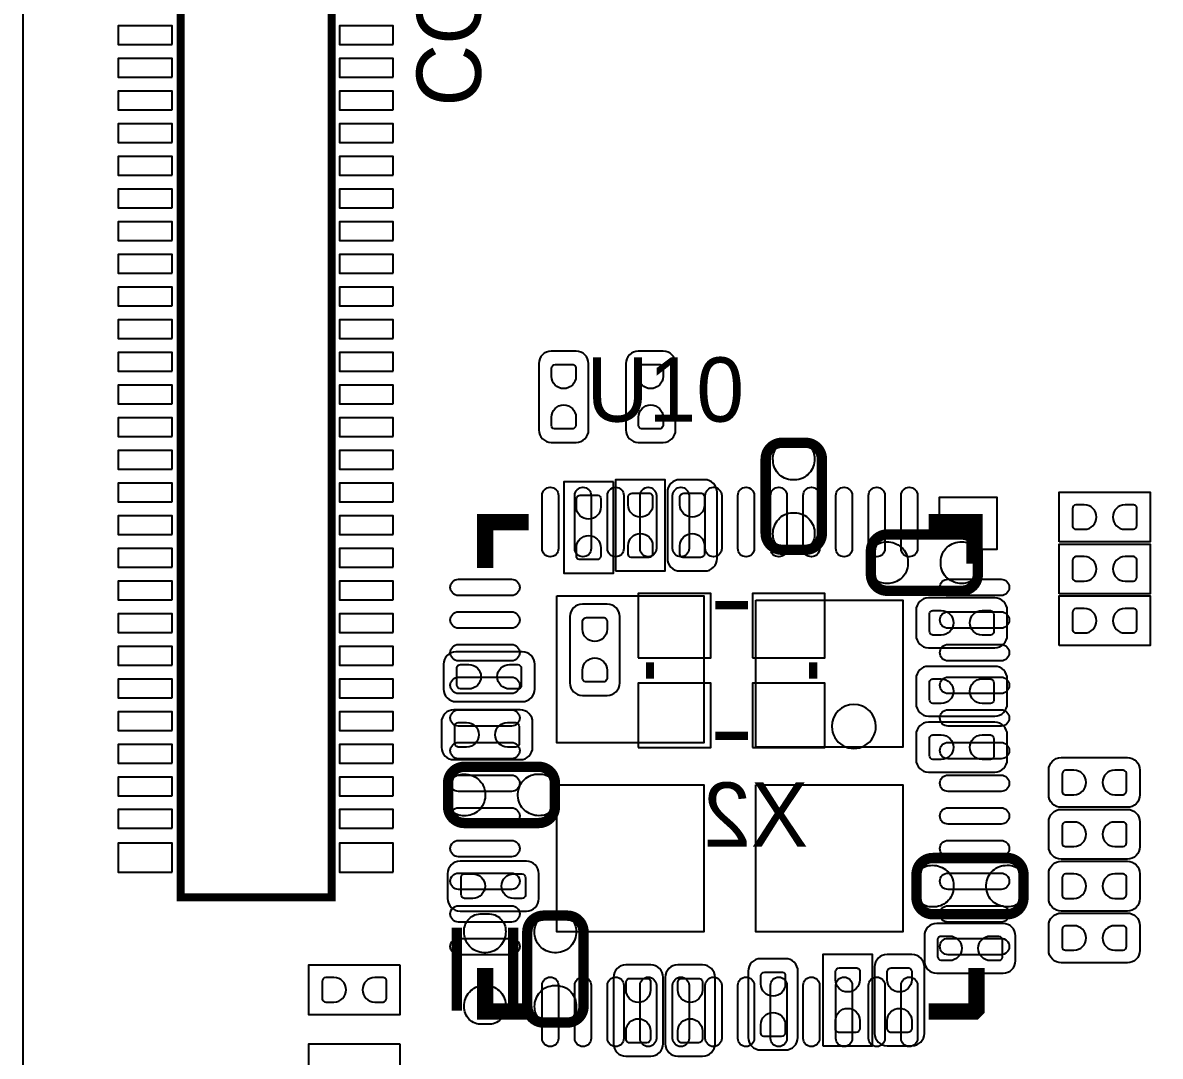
# Model space of a CAD drawing. Extents: x 0 to 69.8, y 0 to 65.
# Drawn here: x 0 to 13.94, y 34.57 to 47.23 of the extents above; entities that cross this region are included whole.
import ezdxf

# ---------------------------------------------------------------- set-up
doc = ezdxf.new("R2010")
doc.units = 0
for name, color, linetype in [('BG_OUTLINE', 254, 'CONTINUOUS'), ('PG_SILKSCREEN_BOTTOM', 12, 'CONTINUOUS'), ('PG_SILKSCREEN_TOP', 254, 'CONTINUOUS'), ('PIN_BOTTOM', 1, 'CONTINUOUS'), ('PIN_TOP', 110, 'CONTINUOUS')]:
    doc.layers.add(name, color=color, linetype=linetype)

msp = doc.modelspace()

# ---------------------------------------------------------------- linework, layer by layer
at = {"layer": 'BG_OUTLINE'}
msp.add_lwpolyline([(2.999994, 0), (51.999998, 0, 0.414213), (54.999992, 2.999994), (54.999992, 62.000003, 0.414213), (51.999998, 64.999997), (2.999994, 64.999997, 0.414213), (0, 62.000003), (0, 2.999994, 0.414212)], format="xyb", close=True, dxfattribs=at)
at = {"layer": 'PG_SILKSCREEN_BOTTOM'}
for points, const_width in [([(1.934997, 58.034606), (1.934997, 36.514608), (3.785006, 36.514608), (3.785006, 58.034606), (1.934997, 58.034606)], 0.1), ([(8.8868, 40.093798), (8.4868, 40.093798)], 0.1), ([(7.686802, 39.3938), (7.686802, 39.1938)], 0.1), ([(9.686798, 39.3938), (9.686798, 39.1938)], 0.1), ([(8.8868, 38.493776), (8.4868, 38.493776)], 0.1), ([(5.3197, 36.1442), (5.3197, 35.1282)], 0.127), ([(6.0087, 35.1282), (6.0087, 36.1442)], 0.127)]:
    msp.add_lwpolyline(points, dxfattribs=dict(at, const_width=const_width))
for points in [[(6.3246, 42.5704), (6.3246, 42.2402, 0.414224), (6.477, 42.0878), (6.7818, 42.0878, 0.414228), (6.9342, 42.2402), (6.9342, 43.053, 0.414204), (6.7818, 43.2054), (6.477, 43.2054, 0.414199), (6.3246, 43.053), (6.3246, 42.4688)], [(7.3914, 42.5704), (7.3914, 42.2402, 0.414218), (7.5438, 42.0878), (7.8486, 42.0878, 0.414186), (8.001, 42.2402), (8.001, 43.053, 0.414209), (7.8486, 43.2054), (7.5438, 43.2054, 0.414241), (7.3914, 43.053), (7.3914, 42.4688)], [(8.509102, 41.147848), (8.509102, 41.478048, 0.414192), (8.356702, 41.630448), (8.051902, 41.630448, 0.414212), (7.899502, 41.478048), (7.899502, 40.665248, 0.414235), (8.051902, 40.512848), (8.356702, 40.512848, 0.414215), (8.509102, 40.665248), (8.509102, 41.249448)], [(11.582222, 39.573098), (11.912422, 39.573098, 0.414243), (12.064822, 39.725498), (12.064822, 40.030298, 0.414217), (11.912422, 40.182698), (11.099622, 40.182698, 0.414185), (10.947222, 40.030298), (10.947222, 39.725498, 0.41421), (11.099622, 39.573098), (11.683822, 39.573098)], [(6.7056, 39.4716), (6.7056, 39.1414, 0.414235), (6.858, 38.989), (7.1628, 38.989, 0.414215), (7.3152, 39.1414), (7.3152, 39.9542, 0.414192), (7.1628, 40.1066), (6.858, 40.1066, 0.414212), (6.7056, 39.9542), (6.7056, 39.37)], [(5.6388, 39.5224), (5.3086, 39.5224, 0.414217), (5.1562, 39.37), (5.1562, 39.0652, 0.414216), (5.3086, 38.9128), (6.1214, 38.9128, 0.41421), (6.2738, 39.0652), (6.2738, 39.37, 0.414211), (6.1214, 39.5224), (5.5372, 39.5224)], [(11.582248, 38.734898), (11.912448, 38.734898, 0.414231), (12.064848, 38.887298), (12.064848, 39.192098, 0.414223), (11.912448, 39.344498), (11.099648, 39.344498, 0.414196), (10.947248, 39.192098), (10.947248, 38.887298, 0.414205), (11.099648, 38.734898), (11.683848, 38.734898)], [(5.6134, 38.8112), (5.2832, 38.8112, 0.414218), (5.1308, 38.6588), (5.1308, 38.354, 0.414186), (5.2832, 38.2016), (6.096, 38.2016, 0.414209), (6.2484, 38.354), (6.2484, 38.6588, 0.414241), (6.096, 38.8112), (5.5118, 38.8112)], [(11.5824, 38.0492), (11.9126, 38.0492, 0.414217), (12.065, 38.2016), (12.065, 38.5064, 0.414216), (11.9126, 38.6588), (11.0998, 38.6588, 0.41421), (10.9474, 38.5064), (10.9474, 38.2016, 0.414211), (11.0998, 38.0492), (11.684, 38.0492)], [(5.689752, 36.957102), (5.359552, 36.957102, 0.414217), (5.207152, 36.804702), (5.207152, 36.499902, 0.414216), (5.359552, 36.347502), (6.172352, 36.347502, 0.41421), (6.324752, 36.499902), (6.324752, 36.804702, 0.414211), (6.172352, 36.957102), (5.588152, 36.957102)], [(11.684, 35.5854), (12.0142, 35.5854, 0.414221), (12.1666, 35.7378), (12.1666, 36.0426, 0.414232), (12.0142, 36.195), (11.2014, 36.195, 0.414206), (11.049, 36.0426), (11.049, 35.7378, 0.414195), (11.2014, 35.5854), (11.7856, 35.5854)], [(7.238898, 35.052152), (7.238898, 34.721952, 0.414217), (7.391298, 34.569552), (7.696098, 34.569552, 0.414216), (7.848498, 34.721952), (7.848498, 35.534752, 0.41421), (7.696098, 35.687152), (7.391298, 35.687152, 0.414211), (7.238898, 35.534752), (7.238898, 34.950552)], [(7.873924, 35.052152), (7.873924, 34.721952, 0.414218), (8.026324, 34.569552), (8.331124, 34.569552, 0.414186), (8.483524, 34.721952), (8.483524, 35.534752, 0.414209), (8.331124, 35.687152), (8.026324, 35.687152, 0.414241), (7.873924, 35.534752), (7.873924, 34.950552)], [(8.889898, 35.128352), (8.889898, 34.798152, 0.414213), (9.042298, 34.645752), (9.347098, 34.645752, 0.414192), (9.499498, 34.798152), (9.499498, 35.610952, 0.414214), (9.347098, 35.763352), (9.042298, 35.763352, 0.414235), (8.889898, 35.610952), (8.889898, 35.026752)], [(10.439298, 35.179127), (10.439298, 34.848927, 0.414199), (10.591698, 34.696527), (10.896498, 34.696527, 0.414196), (11.048898, 34.848927), (11.048898, 35.661727, 0.414228), (10.896498, 35.814127), (10.591698, 35.814127, 0.414232), (10.439298, 35.661727), (10.439298, 35.077527)]]:
    msp.add_lwpolyline(points, format="xyb", dxfattribs=at)
at = {"layer": 'PG_SILKSCREEN_BOTTOM', "const_width": 0.127}
for points in [[(9.1043, 41.882898), (9.1043, 40.972892, 0.414208), (9.304299, 40.772893), (9.593301, 40.772893, 0.41422), (9.7933, 40.972892), (9.7933, 41.882898, 0.414212), (9.593301, 42.082898), (9.304299, 42.082898, 0.4142), (9.1043, 41.882898)], [(11.504498, 40.9591), (10.594492, 40.9591, 0.414213), (10.394493, 40.759101), (10.394493, 40.470099, 0.414223), (10.594492, 40.2701), (11.504498, 40.2701, 0.414207), (11.704498, 40.470099), (11.704498, 40.759101, 0.414197), (11.504498, 40.9591)], [(5.411902, 37.4253), (6.321908, 37.4253, 0.414211), (6.521907, 37.625299), (6.521907, 37.914301, 0.414207), (6.321908, 38.1143), (5.411902, 38.1143, 0.414208), (5.211902, 37.914301), (5.211902, 37.625299, 0.414213), (5.411902, 37.4253)], [(12.063273, 36.9967), (11.153292, 36.9967, 0.414231), (10.953293, 36.796701), (10.953293, 36.507699, 0.414216), (11.153292, 36.3077), (12.063273, 36.3077, 0.414213), (12.263272, 36.507699), (12.263272, 36.796701, 0.414228), (12.063273, 36.9967)], [(6.8723, 35.180702), (6.8723, 36.090708, 0.414202), (6.672301, 36.290707), (6.383299, 36.290707, 0.41422), (6.1833, 36.090708), (6.1833, 35.180702, 0.414217), (6.383299, 34.980702), (6.672301, 34.980702, 0.4142), (6.8723, 35.180702)]]:
    msp.add_lwpolyline(points, format="xyb", dxfattribs=at)
at = {"layer": 'PG_SILKSCREEN_BOTTOM'}
for points in [[(7.239, 41.605225), (6.6294, 41.605225), (6.6294, 40.487625), (7.239, 40.487625), (7.239, 41.605225)], [(7.2644, 40.513), (7.874, 40.513), (7.874, 41.6306), (7.2644, 41.6306), (7.2644, 40.513)], [(9.8044, 34.6964), (10.414, 34.6964), (10.414, 35.814), (9.8044, 35.814), (9.8044, 34.6964)]]:
    msp.add_lwpolyline(points, dxfattribs=at)
msp.add_lwpolyline([(10.455402, 38.608, 1), (9.915402, 38.608018, 1)], format="xyb", close=True, dxfattribs=at)
at = {"layer": 'PG_SILKSCREEN_TOP'}
msp.add_lwpolyline([(11.662004, 40.779192), (11.941404, 40.779192), (11.941404, 41.414192), (11.230204, 41.414192), (11.230204, 41.109392), (11.662004, 41.109392)], close=True, dxfattribs=at)
for points in [[(12.700025, 40.8686), (12.700025, 41.4782), (13.817625, 41.4782), (13.817625, 40.8686), (12.700025, 40.8686)], [(12.700025, 40.2336), (12.700025, 40.8432), (13.817625, 40.8432), (13.817625, 40.2336), (12.700025, 40.2336)], [(12.699975, 39.5986), (12.699975, 40.2082), (13.817575, 40.2082), (13.817575, 39.5986), (12.699975, 39.5986)], [(4.6228, 35.687), (4.6228, 35.0774), (3.5052, 35.0774), (3.5052, 35.687), (4.6228, 35.687)], [(4.6228, 34.7218), (4.6228, 34.1122), (3.5052, 34.1122), (3.5052, 34.7218), (4.6228, 34.7218)]]:
    msp.add_lwpolyline(points, dxfattribs=at)
at = {"layer": 'PG_SILKSCREEN_TOP', "const_width": 0.2}
for points in [[(5.667604, 40.550592), (5.667604, 41.109392), (6.201004, 41.109392)], [(11.662004, 40.601392), (11.662004, 41.109392), (11.103204, 41.109392)], [(5.667604, 35.648392), (5.667604, 35.114992), (6.175604, 35.114992)], [(11.687404, 35.648392), (11.687404, 35.140392), (11.662004, 35.114992), (11.103204, 35.114992)]]:
    msp.add_lwpolyline(points, dxfattribs=at)
at = {"layer": 'PG_SILKSCREEN_TOP'}
for points in [[(13.207873, 38.227102), (13.538073, 38.227102, -0.414208), (13.690473, 38.074702), (13.690473, 37.769902, -0.414223), (13.538073, 37.617502), (12.725273, 37.617502, -0.414219), (12.572873, 37.769902), (12.572873, 38.074702, -0.414204), (12.725273, 38.227102), (13.309473, 38.227102)], [(13.207848, 37.592102), (13.538048, 37.592102, -0.414223), (13.690448, 37.439702), (13.690448, 37.134902, -0.41422), (13.538048, 36.982502), (12.725248, 36.982502, -0.414204), (12.572848, 37.134902), (12.572848, 37.439702, -0.414207), (12.725248, 37.592102), (13.309448, 37.592102)], [(13.207873, 36.957102), (13.538073, 36.957102, -0.414186), (13.690473, 36.804702), (13.690473, 36.499902, -0.414209), (13.538073, 36.347502), (12.725273, 36.347502, -0.414241), (12.572873, 36.499902), (12.572873, 36.804702, -0.414218), (12.725273, 36.957102), (13.309473, 36.957102)], [(13.207873, 36.322102), (13.538073, 36.322102, -0.414184), (13.690473, 36.169702), (13.690473, 35.864902, -0.414212), (13.538073, 35.712502), (12.725273, 35.712502, -0.414243), (12.572873, 35.864902), (12.572873, 36.169702, -0.414216), (12.725273, 36.322102), (13.309473, 36.322102)]]:
    msp.add_lwpolyline(points, format="xyb", dxfattribs=at)
at = {"layer": 'PIN_BOTTOM'}
for points in [[(1.830222, 46.960307), (1.830222, 47.188907), (1.169822, 47.188907), (1.169822, 46.960307)], [(4.540199, 46.960307), (4.540199, 47.188907), (3.879799, 47.188907), (3.879799, 46.960307)], [(1.830222, 46.560308), (1.830222, 46.788908), (1.169822, 46.788908), (1.169822, 46.560308)], [(4.540199, 46.560308), (4.540199, 46.788908), (3.879799, 46.788908), (3.879799, 46.560308)], [(1.830222, 46.160309), (1.830222, 46.388909), (1.169822, 46.388909), (1.169822, 46.160309)], [(4.540199, 46.160309), (4.540199, 46.388909), (3.879799, 46.388909), (3.879799, 46.160309)], [(1.830222, 45.76031), (1.830222, 45.98891), (1.169822, 45.98891), (1.169822, 45.76031)], [(4.540199, 45.76031), (4.540199, 45.98891), (3.879799, 45.98891), (3.879799, 45.76031)], [(1.830222, 45.360311), (1.830222, 45.588911), (1.169822, 45.588911), (1.169822, 45.360311)], [(4.540199, 45.360311), (4.540199, 45.588911), (3.879799, 45.588911), (3.879799, 45.360311)], [(1.830222, 44.960311), (1.830222, 45.188911), (1.169822, 45.188911), (1.169822, 44.960311)], [(4.540199, 44.960311), (4.540199, 45.188911), (3.879799, 45.188911), (3.879799, 44.960311)], [(1.830222, 44.560312), (1.830222, 44.788912), (1.169822, 44.788912), (1.169822, 44.560312)], [(4.540199, 44.560312), (4.540199, 44.788912), (3.879799, 44.788912), (3.879799, 44.560312)], [(1.830222, 44.160313), (1.830222, 44.388913), (1.169822, 44.388913), (1.169822, 44.160313)], [(4.540199, 44.160313), (4.540199, 44.388913), (3.879799, 44.388913), (3.879799, 44.160313)], [(1.830222, 43.760314), (1.830222, 43.988914), (1.169822, 43.988914), (1.169822, 43.760314)], [(4.540199, 43.760314), (4.540199, 43.988914), (3.879799, 43.988914), (3.879799, 43.760314)], [(1.830222, 43.360315), (1.830222, 43.588915), (1.169822, 43.588915), (1.169822, 43.360315)], [(4.540199, 43.360315), (4.540199, 43.588915), (3.879799, 43.588915), (3.879799, 43.360315)], [(1.830222, 42.960315), (1.830222, 43.188915), (1.169822, 43.188915), (1.169822, 42.960315)], [(4.540199, 42.960315), (4.540199, 43.188915), (3.879799, 43.188915), (3.879799, 42.960315)], [(1.830222, 42.560316), (1.830222, 42.788916), (1.169822, 42.788916), (1.169822, 42.560316)], [(4.540199, 42.560316), (4.540199, 42.788916), (3.879799, 42.788916), (3.879799, 42.560316)], [(1.830222, 42.160317), (1.830222, 42.388917), (1.169822, 42.388917), (1.169822, 42.160317)], [(4.540199, 42.160317), (4.540199, 42.388917), (3.879799, 42.388917), (3.879799, 42.160317)], [(9.702495, 41.909898), (9.703791, 41.885794), (9.702495, 41.861892), (9.699498, 41.838093), (9.694189, 41.814394), (9.686493, 41.791611), (9.677095, 41.769487), (9.665691, 41.748405), (9.652508, 41.728288), (9.637293, 41.709492), (9.620809, 41.691992), (9.602495, 41.676295), (9.582912, 41.662299), (9.560103, 41.650895), (9.536201, 41.6417), (9.511513, 41.634893), (9.486392, 41.62999), (9.460992, 41.627806), (9.435592, 41.627806), (9.410192, 41.62999), (9.384995, 41.634893), (9.360408, 41.6417), (9.336507, 41.650895), (9.313697, 41.662299), (9.293911, 41.675787), (9.275293, 41.691001), (9.2583, 41.707994), (9.243111, 41.72679), (9.229598, 41.746602), (9.218193, 41.767989), (9.208795, 41.790087), (9.201709, 41.812896), (9.196807, 41.836492), (9.194292, 41.860394), (9.194013, 41.884498), (9.193809, 41.906393), (9.196095, 41.928009), (9.200388, 41.949294), (9.206992, 41.969893), (9.215907, 41.99001), (9.226601, 42.008806), (9.239301, 42.026307), (9.253703, 42.042512), (9.270009, 42.057295), (9.28751, 42.069995), (9.306306, 42.080891), (9.326093, 42.089807), (9.346895, 42.096588), (9.368307, 42.101008), (9.389897, 42.103192), (9.506509, 42.103192), (9.527794, 42.101211), (9.548901, 42.096588), (9.569399, 42.09001), (9.589008, 42.081399), (9.607804, 42.070706), (9.625305, 42.058311), (9.641307, 42.044087), (9.65581, 42.02811), (9.66851, 42.010787), (9.679407, 41.992194), (9.688601, 41.972687), (9.695409, 41.952393), (9.700006, 41.931311)], [(1.830222, 41.760318), (1.830222, 41.988918), (1.169822, 41.988918), (1.169822, 41.760318)], [(4.540199, 41.760318), (4.540199, 41.988918), (3.879799, 41.988918), (3.879799, 41.760318)], [(1.830222, 41.360319), (1.830222, 41.588919), (1.169822, 41.588919), (1.169822, 41.360319)], [(4.540199, 41.360319), (4.540199, 41.588919), (3.879799, 41.588919), (3.879799, 41.360319)], [(1.830222, 40.960319), (1.830222, 41.188919), (1.169822, 41.188919), (1.169822, 40.960319)], [(4.540199, 40.960319), (4.540199, 41.188919), (3.879799, 41.188919), (3.879799, 40.960319)], [(9.195105, 40.944902), (9.193809, 40.969006), (9.195105, 40.992908), (9.198102, 41.016707), (9.203411, 41.040406), (9.211107, 41.063189), (9.220505, 41.085313), (9.231909, 41.106395), (9.245092, 41.126512), (9.260307, 41.145308), (9.276791, 41.162808), (9.295105, 41.178505), (9.314688, 41.192501), (9.337497, 41.203905), (9.361399, 41.2131), (9.386087, 41.219907), (9.411208, 41.22481), (9.436608, 41.226994), (9.462008, 41.226994), (9.487408, 41.22481), (9.512605, 41.219907), (9.537192, 41.2131), (9.561093, 41.203905), (9.583903, 41.192501), (9.603689, 41.179013), (9.622307, 41.163799), (9.6393, 41.146806), (9.654489, 41.12801), (9.668002, 41.108198), (9.679407, 41.086811), (9.688805, 41.064713), (9.695891, 41.041904), (9.700793, 41.018308), (9.703308, 40.994406), (9.703587, 40.970302), (9.703791, 40.948407), (9.701505, 40.926791), (9.697212, 40.905506), (9.690608, 40.884907), (9.681693, 40.86479), (9.670999, 40.845994), (9.658299, 40.828493), (9.643897, 40.812288), (9.627591, 40.797505), (9.61009, 40.784805), (9.591294, 40.773909), (9.571507, 40.764993), (9.550705, 40.758212), (9.529293, 40.753792), (9.507703, 40.751608), (9.391091, 40.751608), (9.369806, 40.753589), (9.348699, 40.758212), (9.328201, 40.76479), (9.308592, 40.773401), (9.289796, 40.784094), (9.272295, 40.796489), (9.256293, 40.810713), (9.24179, 40.82669), (9.22909, 40.844013), (9.218193, 40.862606), (9.208999, 40.882113), (9.202191, 40.902407), (9.197594, 40.923489)], [(10.566476, 40.868295), (10.590581, 40.869591), (10.614482, 40.868295), (10.638282, 40.865298), (10.66198, 40.859989), (10.684764, 40.852293), (10.706887, 40.842895), (10.727969, 40.831491), (10.748086, 40.818308), (10.766882, 40.803093), (10.784383, 40.786609), (10.80008, 40.768295), (10.814075, 40.748712), (10.82548, 40.725903), (10.834675, 40.702001), (10.841482, 40.677313), (10.846384, 40.652192), (10.848569, 40.626792), (10.848569, 40.601392), (10.846384, 40.575992), (10.841482, 40.550795), (10.834675, 40.526208), (10.82548, 40.502307), (10.814075, 40.479497), (10.800588, 40.459711), (10.785373, 40.441093), (10.768381, 40.4241), (10.749585, 40.408911), (10.729773, 40.395398), (10.708386, 40.383993), (10.686288, 40.374595), (10.663479, 40.367509), (10.639882, 40.362607), (10.615981, 40.360092), (10.591876, 40.359813), (10.569981, 40.359609), (10.548366, 40.361895), (10.527081, 40.366188), (10.506481, 40.372792), (10.486365, 40.381707), (10.467569, 40.392401), (10.450068, 40.405101), (10.433863, 40.419503), (10.41908, 40.435809), (10.40638, 40.45331), (10.395483, 40.472106), (10.386568, 40.491893), (10.379786, 40.512695), (10.375367, 40.534107), (10.373182, 40.555697), (10.373182, 40.672309), (10.375163, 40.693594), (10.379786, 40.714701), (10.386365, 40.735199), (10.394975, 40.754808), (10.405669, 40.773604), (10.418064, 40.791105), (10.432288, 40.807107), (10.448265, 40.82161), (10.465587, 40.83431), (10.48418, 40.845207), (10.503687, 40.854401), (10.523982, 40.861209), (10.545064, 40.865806)], [(11.531473, 40.360905), (11.507368, 40.359609), (11.483467, 40.360905), (11.459667, 40.363902), (11.435969, 40.369211), (11.413185, 40.376907), (11.391062, 40.386305), (11.36998, 40.397709), (11.349863, 40.410892), (11.331067, 40.426107), (11.313566, 40.442591), (11.297869, 40.460905), (11.283874, 40.480488), (11.272469, 40.503297), (11.263274, 40.527199), (11.256467, 40.551887), (11.251565, 40.577008), (11.249381, 40.602408), (11.249381, 40.627808), (11.251565, 40.653208), (11.256467, 40.678405), (11.263274, 40.702992), (11.272469, 40.726893), (11.283874, 40.749703), (11.297361, 40.769489), (11.312576, 40.788107), (11.329568, 40.8051), (11.348364, 40.820289), (11.368176, 40.833802), (11.389563, 40.845207), (11.411661, 40.854605), (11.43447, 40.861691), (11.458067, 40.866593), (11.481968, 40.869108), (11.506073, 40.869387), (11.527968, 40.869591), (11.549583, 40.867305), (11.570868, 40.863012), (11.591468, 40.856408), (11.611585, 40.847493), (11.630381, 40.836799), (11.647881, 40.824099), (11.664086, 40.809697), (11.678869, 40.793391), (11.691569, 40.77589), (11.702466, 40.757094), (11.711381, 40.737307), (11.718163, 40.716505), (11.722583, 40.695093), (11.724767, 40.673503), (11.724767, 40.556891), (11.722786, 40.535606), (11.718163, 40.514499), (11.711584, 40.494001), (11.702974, 40.474392), (11.69228, 40.455596), (11.679885, 40.438095), (11.665661, 40.422093), (11.649685, 40.40759), (11.632362, 40.39489), (11.613769, 40.383993), (11.594262, 40.374799), (11.573967, 40.367991), (11.552885, 40.363394)], [(1.830222, 40.560295), (1.830222, 40.788895), (1.169822, 40.788895), (1.169822, 40.560295)], [(4.540199, 40.560295), (4.540199, 40.788895), (3.879799, 40.788895), (3.879799, 40.560295)], [(1.830222, 40.160296), (1.830222, 40.388896), (1.169822, 40.388896), (1.169822, 40.160296)], [(4.540199, 40.160296), (4.540199, 40.388896), (3.879799, 40.388896), (3.879799, 40.160296)], [(7.542301, 39.450112), (8.431301, 39.450112), (8.431301, 40.237512), (7.542301, 40.237512)], [(8.942299, 39.450112), (9.831299, 39.450112), (9.831299, 40.237512), (8.942299, 40.237512)], [(1.830222, 39.760296), (1.830222, 39.988896), (1.169822, 39.988896), (1.169822, 39.760296)], [(4.540199, 39.760296), (4.540199, 39.988896), (3.879799, 39.988896), (3.879799, 39.760296)], [(1.830222, 39.360297), (1.830222, 39.588897), (1.169822, 39.588897), (1.169822, 39.360297)], [(4.540199, 39.360297), (4.540199, 39.588897), (3.879799, 39.588897), (3.879799, 39.360297)], [(1.830222, 38.960298), (1.830222, 39.188898), (1.169822, 39.188898), (1.169822, 38.960298)], [(4.540199, 38.960298), (4.540199, 39.188898), (3.879799, 39.188898), (3.879799, 38.960298)], [(7.542301, 38.350088), (8.431301, 38.350088), (8.431301, 39.137488), (7.542301, 39.137488)], [(8.942299, 38.350088), (9.831299, 38.350088), (9.831299, 39.137488), (8.942299, 39.137488)], [(1.830222, 38.560299), (1.830222, 38.788899), (1.169822, 38.788899), (1.169822, 38.560299)], [(4.540199, 38.560299), (4.540199, 38.788899), (3.879799, 38.788899), (3.879799, 38.560299)], [(1.830222, 38.1603), (1.830222, 38.3889), (1.169822, 38.3889), (1.169822, 38.1603)], [(4.540199, 38.1603), (4.540199, 38.3889), (3.879799, 38.3889), (3.879799, 38.1603)], [(1.830222, 37.7603), (1.830222, 37.9889), (1.169822, 37.9889), (1.169822, 37.7603)], [(4.540199, 37.7603), (4.540199, 37.9889), (3.879799, 37.9889), (3.879799, 37.7603)], [(5.384902, 38.023495), (5.409006, 38.024791), (5.432908, 38.023495), (5.456707, 38.020498), (5.480406, 38.015189), (5.503189, 38.007493), (5.525313, 37.998095), (5.546395, 37.986691), (5.566512, 37.973508), (5.585308, 37.958293), (5.602808, 37.941809), (5.618505, 37.923495), (5.632501, 37.903912), (5.643905, 37.881103), (5.6531, 37.857201), (5.659907, 37.832513), (5.66481, 37.807392), (5.666994, 37.781992), (5.666994, 37.756592), (5.66481, 37.731192), (5.659907, 37.705995), (5.6531, 37.681408), (5.643905, 37.657507), (5.632501, 37.634697), (5.619013, 37.614911), (5.603799, 37.596293), (5.586806, 37.5793), (5.56801, 37.564111), (5.548198, 37.550598), (5.526811, 37.539193), (5.504713, 37.529795), (5.481904, 37.522709), (5.458308, 37.517807), (5.434406, 37.515292), (5.410302, 37.515013), (5.388407, 37.514809), (5.366791, 37.517095), (5.345506, 37.521388), (5.324907, 37.527992), (5.30479, 37.536907), (5.285994, 37.547601), (5.268493, 37.560301), (5.252288, 37.574703), (5.237505, 37.591009), (5.224805, 37.60851), (5.213909, 37.627306), (5.204993, 37.647093), (5.198212, 37.667895), (5.193792, 37.689307), (5.191608, 37.710897), (5.191608, 37.827509), (5.193589, 37.848794), (5.198212, 37.869901), (5.20479, 37.890399), (5.213401, 37.910008), (5.224094, 37.928804), (5.236489, 37.946305), (5.250713, 37.962307), (5.26669, 37.97681), (5.284013, 37.98951), (5.302606, 38.000407), (5.322113, 38.009601), (5.342407, 38.016409), (5.363489, 38.021006)], [(6.349898, 37.516105), (6.325794, 37.514809), (6.301892, 37.516105), (6.278093, 37.519102), (6.254394, 37.524411), (6.231611, 37.532107), (6.209487, 37.541505), (6.188405, 37.552909), (6.168288, 37.566092), (6.149492, 37.581307), (6.131992, 37.597791), (6.116295, 37.616105), (6.102299, 37.635688), (6.090895, 37.658497), (6.0817, 37.682399), (6.074893, 37.707087), (6.06999, 37.732208), (6.067806, 37.757608), (6.067806, 37.783008), (6.06999, 37.808408), (6.074893, 37.833605), (6.0817, 37.858192), (6.090895, 37.882093), (6.102299, 37.904903), (6.115787, 37.924689), (6.131001, 37.943307), (6.147994, 37.9603), (6.16679, 37.975489), (6.186602, 37.989002), (6.207989, 38.000407), (6.230087, 38.009805), (6.252896, 38.016891), (6.276492, 38.021793), (6.300394, 38.024308), (6.324498, 38.024587), (6.346393, 38.024791), (6.368009, 38.022505), (6.389294, 38.018212), (6.409893, 38.011608), (6.43001, 38.002693), (6.448806, 37.991999), (6.466307, 37.979299), (6.482512, 37.964897), (6.497295, 37.948591), (6.509995, 37.93109), (6.520891, 37.912294), (6.529807, 37.892507), (6.536588, 37.871705), (6.541008, 37.850293), (6.543192, 37.828703), (6.543192, 37.712091), (6.541211, 37.690806), (6.536588, 37.669699), (6.53001, 37.649201), (6.521399, 37.629592), (6.510706, 37.610796), (6.498311, 37.593295), (6.484087, 37.577293), (6.46811, 37.56279), (6.450787, 37.55009), (6.432194, 37.539193), (6.412687, 37.529999), (6.392393, 37.523191), (6.371311, 37.518594)], [(1.830222, 37.360301), (1.830222, 37.588901), (1.169822, 37.588901), (1.169822, 37.360301)], [(4.540199, 37.360301), (4.540199, 37.588901), (3.879799, 37.588901), (3.879799, 37.360301)], [(1.830222, 36.821796), (1.830222, 37.177396), (1.169822, 37.177396), (1.169822, 36.821796)], [(4.540199, 36.821796), (4.540199, 37.177396), (3.879799, 37.177396), (3.879799, 36.821796)], [(11.125276, 36.905895), (11.149381, 36.907191), (11.173282, 36.905895), (11.197082, 36.902898), (11.22078, 36.897589), (11.243564, 36.889893), (11.265687, 36.880495), (11.286769, 36.869091), (11.306886, 36.855908), (11.325682, 36.840693), (11.343183, 36.824209), (11.35888, 36.805895), (11.372875, 36.786312), (11.38428, 36.763503), (11.393475, 36.739601), (11.400282, 36.714913), (11.405184, 36.689792), (11.407369, 36.664392), (11.407369, 36.638992), (11.405184, 36.613592), (11.400282, 36.588395), (11.393475, 36.563808), (11.38428, 36.539907), (11.372875, 36.517097), (11.359388, 36.497311), (11.344173, 36.478693), (11.327181, 36.4617), (11.308385, 36.446511), (11.288573, 36.432998), (11.267186, 36.421593), (11.245088, 36.412195), (11.222279, 36.405109), (11.198682, 36.400207), (11.174781, 36.397692), (11.150676, 36.397413), (11.128781, 36.397209), (11.107166, 36.399495), (11.085881, 36.403788), (11.065281, 36.410392), (11.045165, 36.419307), (11.026369, 36.430001), (11.008868, 36.442701), (10.992663, 36.457103), (10.97788, 36.473409), (10.96518, 36.49091), (10.954283, 36.509706), (10.945368, 36.529493), (10.938586, 36.550295), (10.934167, 36.571707), (10.931982, 36.593297), (10.931982, 36.709909), (10.933963, 36.731194), (10.938586, 36.752301), (10.945165, 36.772799), (10.953775, 36.792408), (10.964469, 36.811204), (10.976864, 36.828705), (10.991088, 36.844707), (11.007065, 36.85921), (11.024387, 36.87191), (11.04298, 36.882807), (11.062487, 36.892001), (11.082782, 36.898809), (11.103864, 36.903406)], [(12.090273, 36.398505), (12.066168, 36.397209), (12.042267, 36.398505), (12.018467, 36.401502), (11.994769, 36.406811), (11.971985, 36.414507), (11.949862, 36.423905), (11.92878, 36.435309), (11.908663, 36.448492), (11.889867, 36.463707), (11.872366, 36.480191), (11.856669, 36.498505), (11.842674, 36.518088), (11.831269, 36.540897), (11.822074, 36.564799), (11.815267, 36.589487), (11.810365, 36.614608), (11.808181, 36.640008), (11.808181, 36.665408), (11.810365, 36.690808), (11.815267, 36.716005), (11.822074, 36.740592), (11.831269, 36.764493), (11.842674, 36.787303), (11.856161, 36.807089), (11.871376, 36.825707), (11.888368, 36.8427), (11.907164, 36.857889), (11.926976, 36.871402), (11.948363, 36.882807), (11.970461, 36.892205), (11.99327, 36.899291), (12.016867, 36.904193), (12.040768, 36.906708), (12.064873, 36.906987), (12.086768, 36.907191), (12.108383, 36.904905), (12.129668, 36.900612), (12.150268, 36.894008), (12.170385, 36.885093), (12.189181, 36.874399), (12.206681, 36.861699), (12.222886, 36.847297), (12.237669, 36.830991), (12.250369, 36.81349), (12.261266, 36.794694), (12.270181, 36.774907), (12.276963, 36.754105), (12.281383, 36.732693), (12.283567, 36.711103), (12.283567, 36.594491), (12.281586, 36.573206), (12.276963, 36.552099), (12.270384, 36.531601), (12.261774, 36.511992), (12.25108, 36.493196), (12.238685, 36.475695), (12.224461, 36.459693), (12.208485, 36.44519), (12.191162, 36.43249), (12.172569, 36.421593), (12.153062, 36.412399), (12.132767, 36.405591), (12.111685, 36.400994)], [(5.917895, 36.118698), (5.919191, 36.094594), (5.917895, 36.070692), (5.914898, 36.046893), (5.909589, 36.023194), (5.901893, 36.000411), (5.892495, 35.978287), (5.881091, 35.957205), (5.867908, 35.937088), (5.852693, 35.918292), (5.836209, 35.900792), (5.817895, 35.885095), (5.798312, 35.871099), (5.775503, 35.859695), (5.751601, 35.8505), (5.726913, 35.843693), (5.701792, 35.83879), (5.676392, 35.836606), (5.650992, 35.836606), (5.625592, 35.83879), (5.600395, 35.843693), (5.575808, 35.8505), (5.551907, 35.859695), (5.529097, 35.871099), (5.509311, 35.884587), (5.490693, 35.899801), (5.4737, 35.916794), (5.458511, 35.93559), (5.444998, 35.955402), (5.433593, 35.976789), (5.424195, 35.998887), (5.417109, 36.021696), (5.412207, 36.045292), (5.409692, 36.069194), (5.409413, 36.093298), (5.409209, 36.115193), (5.411495, 36.136809), (5.415788, 36.158094), (5.422392, 36.178693), (5.431307, 36.19881), (5.442001, 36.217606), (5.454701, 36.235107), (5.469103, 36.251312), (5.485409, 36.266095), (5.50291, 36.278795), (5.521706, 36.289691), (5.541493, 36.298607), (5.562295, 36.305388), (5.583707, 36.309808), (5.605297, 36.311992), (5.721909, 36.311992), (5.743194, 36.310011), (5.764301, 36.305388), (5.784799, 36.29881), (5.804408, 36.290199), (5.823204, 36.279506), (5.840705, 36.267111), (5.856707, 36.252887), (5.87121, 36.23691), (5.88391, 36.219587), (5.894807, 36.200994), (5.904001, 36.181487), (5.910809, 36.161193), (5.915406, 36.140111)], [(6.781495, 36.118698), (6.782791, 36.094594), (6.781495, 36.070692), (6.778498, 36.046893), (6.773189, 36.023194), (6.765493, 36.000411), (6.756095, 35.978287), (6.744691, 35.957205), (6.731508, 35.937088), (6.716293, 35.918292), (6.699809, 35.900792), (6.681495, 35.885095), (6.661912, 35.871099), (6.639103, 35.859695), (6.615201, 35.8505), (6.590513, 35.843693), (6.565392, 35.83879), (6.539992, 35.836606), (6.514592, 35.836606), (6.489192, 35.83879), (6.463995, 35.843693), (6.439408, 35.8505), (6.415507, 35.859695), (6.392697, 35.871099), (6.372911, 35.884587), (6.354293, 35.899801), (6.3373, 35.916794), (6.322111, 35.93559), (6.308598, 35.955402), (6.297193, 35.976789), (6.287795, 35.998887), (6.280709, 36.021696), (6.275807, 36.045292), (6.273292, 36.069194), (6.273013, 36.093298), (6.272809, 36.115193), (6.275095, 36.136809), (6.279388, 36.158094), (6.285992, 36.178693), (6.294907, 36.19881), (6.305601, 36.217606), (6.318301, 36.235107), (6.332703, 36.251312), (6.349009, 36.266095), (6.36651, 36.278795), (6.385306, 36.289691), (6.405093, 36.298607), (6.425895, 36.305388), (6.447307, 36.309808), (6.468897, 36.311992), (6.585509, 36.311992), (6.606794, 36.310011), (6.627901, 36.305388), (6.648399, 36.29881), (6.668008, 36.290199), (6.686804, 36.279506), (6.704305, 36.267111), (6.720307, 36.252887), (6.73481, 36.23691), (6.74751, 36.219587), (6.758407, 36.200994), (6.767601, 36.181487), (6.774409, 36.161193), (6.779006, 36.140111)], [(5.410505, 35.153702), (5.409209, 35.177806), (5.410505, 35.201708), (5.413502, 35.225507), (5.418811, 35.249206), (5.426507, 35.271989), (5.435905, 35.294113), (5.447309, 35.315195), (5.460492, 35.335312), (5.475707, 35.354108), (5.492191, 35.371608), (5.510505, 35.387305), (5.530088, 35.401301), (5.552897, 35.412705), (5.576799, 35.4219), (5.601487, 35.428707), (5.626608, 35.43361), (5.652008, 35.435794), (5.677408, 35.435794), (5.702808, 35.43361), (5.728005, 35.428707), (5.752592, 35.4219), (5.776493, 35.412705), (5.799303, 35.401301), (5.819089, 35.387813), (5.837707, 35.372599), (5.8547, 35.355606), (5.869889, 35.33681), (5.883402, 35.316998), (5.894807, 35.295611), (5.904205, 35.273513), (5.911291, 35.250704), (5.916193, 35.227108), (5.918708, 35.203206), (5.918987, 35.179102), (5.919191, 35.157207), (5.916905, 35.135591), (5.912612, 35.114306), (5.906008, 35.093707), (5.897093, 35.07359), (5.886399, 35.054794), (5.873699, 35.037293), (5.859297, 35.021088), (5.842991, 35.006305), (5.82549, 34.993605), (5.806694, 34.982709), (5.786907, 34.973793), (5.766105, 34.967012), (5.744693, 34.962592), (5.723103, 34.960408), (5.606491, 34.960408), (5.585206, 34.962389), (5.564099, 34.967012), (5.543601, 34.97359), (5.523992, 34.982201), (5.505196, 34.992894), (5.487695, 35.005289), (5.471693, 35.019513), (5.45719, 35.03549), (5.44449, 35.052813), (5.433593, 35.071406), (5.424399, 35.090913), (5.417591, 35.111207), (5.412994, 35.132289)], [(6.274105, 35.153702), (6.272809, 35.177806), (6.274105, 35.201708), (6.277102, 35.225507), (6.282411, 35.249206), (6.290107, 35.271989), (6.299505, 35.294113), (6.310909, 35.315195), (6.324092, 35.335312), (6.339307, 35.354108), (6.355791, 35.371608), (6.374105, 35.387305), (6.393688, 35.401301), (6.416497, 35.412705), (6.440399, 35.4219), (6.465087, 35.428707), (6.490208, 35.43361), (6.515608, 35.435794), (6.541008, 35.435794), (6.566408, 35.43361), (6.591605, 35.428707), (6.616192, 35.4219), (6.640093, 35.412705), (6.662903, 35.401301), (6.682689, 35.387813), (6.701307, 35.372599), (6.7183, 35.355606), (6.733489, 35.33681), (6.747002, 35.316998), (6.758407, 35.295611), (6.767805, 35.273513), (6.774891, 35.250704), (6.779793, 35.227108), (6.782308, 35.203206), (6.782587, 35.179102), (6.782791, 35.157207), (6.780505, 35.135591), (6.776212, 35.114306), (6.769608, 35.093707), (6.760693, 35.07359), (6.749999, 35.054794), (6.737299, 35.037293), (6.722897, 35.021088), (6.706591, 35.006305), (6.68909, 34.993605), (6.670294, 34.982709), (6.650507, 34.973793), (6.629705, 34.967012), (6.608293, 34.962592), (6.586703, 34.960408), (6.470091, 34.960408), (6.448806, 34.962389), (6.427699, 34.967012), (6.407201, 34.97359), (6.387592, 34.982201), (6.368796, 34.992894), (6.351295, 35.005289), (6.335293, 35.019513), (6.32079, 35.03549), (6.30809, 35.052813), (6.297193, 35.071406), (6.287999, 35.090913), (6.281191, 35.111207), (6.276594, 35.132289)]]:
    msp.add_lwpolyline(points, close=True, dxfattribs=at)
for points in [[(6.479311, 42.89679), (6.479311, 42.99839, -0.376179), (6.5278, 43.040884), (6.7437, 43.040884, -0.366061), (6.779489, 42.99839), (6.779489, 42.89679, -0.999182)], [(7.546111, 42.89679), (7.546111, 42.99839, -0.376179), (7.5946, 43.040884), (7.8105, 43.040884, -0.366061), (7.846289, 42.99839), (7.846289, 42.89679, -0.999182)], [(6.779489, 42.39641), (6.779489, 42.29481, -0.376179), (6.731, 42.252316), (6.5151, 42.252316, -0.366061), (6.479311, 42.29481), (6.479311, 42.39641, -0.999182)], [(7.846289, 42.39641), (7.846289, 42.29481, -0.376179), (7.7978, 42.252316), (7.5819, 42.252316, -0.366061), (7.546111, 42.29481), (7.546111, 42.39641, -0.999182)], [(6.784111, 41.296615), (6.784111, 41.398215, -0.376179), (6.8326, 41.44071), (7.0485, 41.44071, -0.366061), (7.084289, 41.398215), (7.084289, 41.296615, -0.999182)], [(7.419111, 41.32199), (7.419111, 41.42359, -0.376179), (7.4676, 41.466084), (7.6835, 41.466084, -0.366061), (7.719289, 41.42359), (7.719289, 41.32199, -0.999182)], [(8.054213, 41.321838), (8.054213, 41.423438, -0.376179), (8.102702, 41.465932), (8.318602, 41.465932, -0.366061), (8.35439, 41.423438), (8.35439, 41.321838, -0.999182)], [(7.084289, 40.796235), (7.084289, 40.694635, -0.376179), (7.0358, 40.652141), (6.8199, 40.652141, -0.366061), (6.784111, 40.694635), (6.784111, 40.796235, -0.999182)], [(7.719289, 40.82161), (7.719289, 40.72001, -0.376179), (7.6708, 40.677516), (7.4549, 40.677516, -0.366061), (7.419111, 40.72001), (7.419111, 40.82161, -0.999182)], [(8.35439, 40.821458), (8.35439, 40.719858, -0.376179), (8.305902, 40.677363), (8.090002, 40.677363, -0.366061), (8.054213, 40.719858), (8.054213, 40.821458, -0.999182)], [(11.255832, 39.72781), (11.154232, 39.72781, -0.376179), (11.111738, 39.776298), (11.111738, 39.992198, -0.366061), (11.154232, 40.027987), (11.255832, 40.027987, -0.999182)], [(11.756212, 40.027987), (11.857812, 40.027987, -0.376179), (11.900306, 39.979498), (11.900306, 39.763598, -0.366061), (11.857812, 39.72781), (11.756212, 39.72781, -0.999182)], [(6.860311, 39.79799), (6.860311, 39.89959, -0.376179), (6.9088, 39.942084), (7.1247, 39.942084, -0.366061), (7.160489, 39.89959), (7.160489, 39.79799, -0.999182)], [(5.46481, 39.067511), (5.36321, 39.067511, -0.376179), (5.320716, 39.116), (5.320716, 39.3319, -0.366061), (5.36321, 39.367689), (5.46481, 39.367689, -0.999182)], [(5.96519, 39.367689), (6.06679, 39.367689, -0.376179), (6.109284, 39.3192), (6.109284, 39.1033, -0.366061), (6.06679, 39.067511), (5.96519, 39.067511, -0.999182)], [(7.160489, 39.29761), (7.160489, 39.19601, -0.376179), (7.112, 39.153516), (6.8961, 39.153516, -0.366061), (6.860311, 39.19601), (6.860311, 39.29761, -0.999182)], [(11.255858, 38.88961), (11.154258, 38.88961, -0.376179), (11.111763, 38.938098), (11.111763, 39.153998, -0.366061), (11.154258, 39.189787), (11.255858, 39.189787, -0.999182)], [(11.756238, 39.189787), (11.857838, 39.189787, -0.376179), (11.900332, 39.141298), (11.900332, 38.925398, -0.366061), (11.857838, 38.88961), (11.756238, 38.88961, -0.999182)], [(5.43941, 38.356311), (5.33781, 38.356311, -0.376179), (5.295316, 38.4048), (5.295316, 38.6207, -0.366061), (5.33781, 38.656489), (5.43941, 38.656489, -0.999182)], [(5.93979, 38.656489), (6.04139, 38.656489, -0.376179), (6.083884, 38.608), (6.083884, 38.3921, -0.366061), (6.04139, 38.356311), (5.93979, 38.356311, -0.999182)], [(11.25601, 38.203911), (11.15441, 38.203911, -0.376179), (11.111916, 38.2524), (11.111916, 38.4683, -0.366061), (11.15441, 38.504089), (11.25601, 38.504089, -0.999182)], [(11.75639, 38.504089), (11.85799, 38.504089, -0.376179), (11.900484, 38.4556), (11.900484, 38.2397, -0.366061), (11.85799, 38.203911), (11.75639, 38.203911, -0.999182)], [(5.515762, 36.502213), (5.414162, 36.502213, -0.376179), (5.371668, 36.550702), (5.371668, 36.766602, -0.366061), (5.414162, 36.80239), (5.515762, 36.80239, -0.999182)], [(6.016142, 36.80239), (6.117742, 36.80239, -0.376179), (6.160237, 36.753902), (6.160237, 36.538002, -0.366061), (6.117742, 36.502213), (6.016142, 36.502213, -0.999182)], [(11.35761, 35.740111), (11.25601, 35.740111, -0.376179), (11.213516, 35.7886), (11.213516, 36.0045, -0.366061), (11.25601, 36.040289), (11.35761, 36.040289, -0.999182)], [(11.85799, 36.040289), (11.95959, 36.040289, -0.376179), (12.002084, 35.9918), (12.002084, 35.7759, -0.366061), (11.95959, 35.740111), (11.85799, 35.740111, -0.999182)], [(9.04461, 35.454742), (9.04461, 35.556342, -0.376179), (9.093098, 35.598837), (9.308998, 35.598837, -0.366061), (9.344787, 35.556342), (9.344787, 35.454742, -0.999182)], [(9.959111, 35.50539), (9.959111, 35.60699, -0.376179), (10.0076, 35.649484), (10.2235, 35.649484, -0.366061), (10.259289, 35.60699), (10.259289, 35.50539, -0.999182)], [(10.59401, 35.505517), (10.59401, 35.607117, -0.376179), (10.642498, 35.649611), (10.858398, 35.649611, -0.366061), (10.894187, 35.607117), (10.894187, 35.505517, -0.999182)], [(7.39361, 35.378542), (7.39361, 35.480142, -0.376179), (7.442098, 35.522637), (7.657998, 35.522637, -0.366061), (7.693787, 35.480142), (7.693787, 35.378542, -0.999182)], [(8.028635, 35.378542), (8.028635, 35.480142, -0.376179), (8.077124, 35.522637), (8.293024, 35.522637, -0.366061), (8.328812, 35.480142), (8.328812, 35.378542, -0.999182)], [(10.259289, 35.00501), (10.259289, 34.90341, -0.376179), (10.2108, 34.860916), (9.9949, 34.860916, -0.366061), (9.959111, 34.90341), (9.959111, 35.00501, -0.999182)], [(10.894187, 35.005137), (10.894187, 34.903537, -0.376179), (10.845698, 34.861043), (10.629798, 34.861043, -0.366061), (10.59401, 34.903537), (10.59401, 35.005137, -0.999182)], [(7.693787, 34.878162), (7.693787, 34.776562, -0.376179), (7.645298, 34.734068), (7.429398, 34.734068, -0.366061), (7.39361, 34.776562), (7.39361, 34.878162, -0.999182)], [(8.328812, 34.878162), (8.328812, 34.776562, -0.376179), (8.280324, 34.734068), (8.064424, 34.734068, -0.366061), (8.028635, 34.776562), (8.028635, 34.878162, -0.999182)], [(9.344787, 34.954362), (9.344787, 34.852762, -0.376179), (9.296298, 34.810268), (9.080398, 34.810268, -0.366061), (9.04461, 34.852762), (9.04461, 34.954362, -0.999182)]]:
    msp.add_lwpolyline(points, format="xyb", close=True, dxfattribs=at)
at = {"layer": 'PIN_TOP'}
for points in [[(6.364554, 40.787091), (6.364554, 41.437281, -1), (6.565265, 41.437281), (6.565265, 40.787091, -1)], [(6.76435, 40.787091), (6.76435, 41.437281, -1), (6.965061, 41.437281), (6.965061, 40.787091, -1)], [(7.164451, 40.787091), (7.164451, 41.437281, -1), (7.365162, 41.437281), (7.365162, 40.787091, -1)], [(7.56445, 40.787091), (7.56445, 41.437281, -1), (7.765161, 41.437281), (7.765161, 40.787091, -1)], [(7.964551, 40.787091), (7.964551, 41.437281, -1), (8.165262, 41.437281), (8.165262, 40.787091, -1)], [(8.36455, 40.787091), (8.36455, 41.437281, -1), (8.565261, 41.437281), (8.565261, 40.787091, -1)], [(8.764346, 40.787091), (8.764346, 41.437281, -1), (8.965057, 41.437281), (8.965057, 40.787091, -1)], [(9.164345, 40.787091), (9.164345, 41.437281, -1), (9.365056, 41.437281), (9.365056, 40.787091, -1)], [(9.564446, 40.787091), (9.564446, 41.437281, -1), (9.765157, 41.437281), (9.765157, 40.787091, -1)], [(9.964445, 40.787091), (9.964445, 41.437281, -1), (10.165156, 41.437281), (10.165156, 40.787091, -1)], [(10.364546, 40.787091), (10.364546, 41.437281, -1), (10.565257, 41.437281), (10.565257, 40.787091, -1)], [(10.764342, 40.787091), (10.764342, 41.437281, -1), (10.965053, 41.437281), (10.965053, 40.787091, -1)], [(13.008635, 41.323489), (12.907035, 41.323489, 0.376179), (12.864541, 41.275), (12.864541, 41.0591, 0.366061), (12.907035, 41.023311), (13.008635, 41.023311, 0.999182)], [(13.509015, 41.023311), (13.610615, 41.023311, 0.376179), (13.65311, 41.0718), (13.65311, 41.2877, 0.366061), (13.610615, 41.323489), (13.509015, 41.323489, 0.999182)], [(13.008635, 40.688489), (12.907035, 40.688489, 0.376179), (12.864541, 40.64), (12.864541, 40.4241, 0.366061), (12.907035, 40.388311), (13.008635, 40.388311, 0.999182)], [(13.509015, 40.388311), (13.610615, 40.388311, 0.376179), (13.65311, 40.4368), (13.65311, 40.6527, 0.366061), (13.610615, 40.688489), (13.509015, 40.688489, 0.999182)], [(5.989904, 40.211731), (5.339715, 40.211731, -1), (5.339715, 40.412441), (5.989904, 40.412441, -1)], [(11.989892, 40.211731), (11.339703, 40.211731, -1), (11.339703, 40.412441), (11.989892, 40.412441, -1)], [(5.989904, 39.811935), (5.339715, 39.811935, -1), (5.339715, 40.012645), (5.989904, 40.012645, -1)], [(11.989892, 39.811935), (11.339703, 39.811935, -1), (11.339703, 40.012645), (11.989892, 40.012645, -1)], [(13.008585, 40.053489), (12.906985, 40.053489, 0.376179), (12.86449, 40.005), (12.86449, 39.7891, 0.366061), (12.906985, 39.753311), (13.008585, 39.753311, 0.999182)], [(13.508965, 39.753311), (13.610565, 39.753311, 0.376179), (13.653059, 39.8018), (13.653059, 40.0177, 0.366061), (13.610565, 40.053489), (13.508965, 40.053489, 0.999182)], [(5.989904, 39.411834), (5.339715, 39.411834, -1), (5.339715, 39.612545), (5.989904, 39.612545, -1)], [(11.989892, 39.411834), (11.339703, 39.411834, -1), (11.339703, 39.612545), (11.989892, 39.612545, -1)], [(5.989904, 39.011835), (5.339715, 39.011835, -1), (5.339715, 39.212545), (5.989904, 39.212545, -1)], [(11.989892, 39.011835), (11.339703, 39.011835, -1), (11.339703, 39.212545), (11.989892, 39.212545, -1)], [(5.989904, 38.611734), (5.339715, 38.611734, -1), (5.339715, 38.812445), (5.989904, 38.812445, -1)], [(11.989892, 38.611734), (11.339703, 38.611734, -1), (11.339703, 38.812445), (11.989892, 38.812445, -1)], [(5.989904, 38.211735), (5.339715, 38.211735, -1), (5.339715, 38.412445), (5.989904, 38.412445, -1)], [(11.989892, 38.211735), (11.339703, 38.211735, -1), (11.339703, 38.412445), (11.989892, 38.412445, -1)], [(12.881483, 38.07239), (12.779883, 38.07239, 0.376179), (12.737389, 38.023902), (12.737389, 37.808002, 0.366061), (12.779883, 37.772213), (12.881483, 37.772213, 0.999182)], [(13.381863, 37.772213), (13.483463, 37.772213, 0.376179), (13.525957, 37.820702), (13.525957, 38.036602, 0.366061), (13.483463, 38.07239), (13.381863, 38.07239, 0.999182)], [(5.989904, 37.811939), (5.339715, 37.811939, -1), (5.339715, 38.012649), (5.989904, 38.012649, -1)], [(11.989892, 37.811939), (11.339703, 37.811939, -1), (11.339703, 38.012649), (11.989892, 38.012649, -1)], [(5.989904, 37.411939), (5.339715, 37.411939, -1), (5.339715, 37.61265), (5.989904, 37.61265, -1)], [(11.989892, 37.411939), (11.339703, 37.411939, -1), (11.339703, 37.61265), (11.989892, 37.61265, -1)], [(12.881458, 37.43739), (12.779858, 37.43739, 0.376179), (12.737363, 37.388902), (12.737363, 37.173002, 0.366061), (12.779858, 37.137213), (12.881458, 37.137213, 0.999182)], [(13.381838, 37.137213), (13.483438, 37.137213, 0.376179), (13.525932, 37.185702), (13.525932, 37.401602, 0.366061), (13.483438, 37.43739), (13.381838, 37.43739, 0.999182)], [(5.989904, 37.011839), (5.339715, 37.011839, -1), (5.339715, 37.212549), (5.989904, 37.212549, -1)], [(11.989892, 37.011839), (11.339703, 37.011839, -1), (11.339703, 37.212549), (11.989892, 37.212549, -1)], [(5.989904, 36.611839), (5.339715, 36.611839, -1), (5.339715, 36.81255), (5.989904, 36.81255, -1)], [(11.989892, 36.611839), (11.339703, 36.611839, -1), (11.339703, 36.81255), (11.989892, 36.81255, -1)], [(12.881483, 36.80239), (12.779883, 36.80239, 0.376179), (12.737389, 36.753902), (12.737389, 36.538002, 0.366061), (12.779883, 36.502213), (12.881483, 36.502213, 0.999182)], [(13.381863, 36.502213), (13.483463, 36.502213, 0.376179), (13.525957, 36.550702), (13.525957, 36.766602, 0.366061), (13.483463, 36.80239), (13.381863, 36.80239, 0.999182)], [(5.989904, 36.211739), (5.339715, 36.211739, -1), (5.339715, 36.412449), (5.989904, 36.412449, -1)], [(11.989892, 36.211739), (11.339703, 36.211739, -1), (11.339703, 36.412449), (11.989892, 36.412449, -1)], [(12.881483, 36.16739), (12.779883, 36.16739, 0.376179), (12.737389, 36.118902), (12.737389, 35.903002, 0.366061), (12.779883, 35.867213), (12.881483, 35.867213, 0.999182)], [(13.381863, 35.867213), (13.483463, 35.867213, 0.376179), (13.525957, 35.915702), (13.525957, 36.131602, 0.366061), (13.483463, 36.16739), (13.381863, 36.16739, 0.999182)], [(5.989904, 35.811943), (5.339715, 35.811943, -1), (5.339715, 36.012653), (5.989904, 36.012653, -1)], [(11.989892, 35.811943), (11.339703, 35.811943, -1), (11.339703, 36.012653), (11.989892, 36.012653, -1)], [(3.81381, 35.532289), (3.71221, 35.532289, 0.376179), (3.669716, 35.4838), (3.669716, 35.2679, 0.366061), (3.71221, 35.232111), (3.81381, 35.232111, 0.999182)], [(4.31419, 35.232111), (4.41579, 35.232111, 0.376179), (4.458284, 35.2806), (4.458284, 35.4965, 0.366061), (4.41579, 35.532289), (4.31419, 35.532289, 0.999182)], [(6.364554, 34.787103), (6.364554, 35.437293, -1), (6.565265, 35.437293), (6.565265, 34.787103, -1)], [(6.76435, 34.787103), (6.76435, 35.437293, -1), (6.965061, 35.437293), (6.965061, 34.787103, -1)], [(7.164451, 34.787103), (7.164451, 35.437293, -1), (7.365162, 35.437293), (7.365162, 34.787103, -1)], [(7.56445, 34.787103), (7.56445, 35.437293, -1), (7.765161, 35.437293), (7.765161, 34.787103, -1)], [(7.964551, 34.787103), (7.964551, 35.437293, -1), (8.165262, 35.437293), (8.165262, 34.787103, -1)], [(8.36455, 34.787103), (8.36455, 35.437293, -1), (8.565261, 35.437293), (8.565261, 34.787103, -1)], [(8.764346, 34.787103), (8.764346, 35.437293, -1), (8.965057, 35.437293), (8.965057, 34.787103, -1)], [(9.164345, 34.787103), (9.164345, 35.437293, -1), (9.365056, 35.437293), (9.365056, 34.787103, -1)], [(9.564446, 34.787103), (9.564446, 35.437293, -1), (9.765157, 35.437293), (9.765157, 34.787103, -1)], [(9.964445, 34.787103), (9.964445, 35.437293, -1), (10.165156, 35.437293), (10.165156, 34.787103, -1)], [(10.364546, 34.787103), (10.364546, 35.437293, -1), (10.565257, 35.437293), (10.565257, 34.787103, -1)], [(10.764342, 34.787103), (10.764342, 35.437293, -1), (10.965053, 35.437293), (10.965053, 34.787103, -1)]]:
    msp.add_lwpolyline(points, format="xyb", close=True, dxfattribs=at)
for points in [[(6.545148, 40.206447), (8.346059, 40.206447), (8.346059, 38.405537), (6.545148, 38.405537)], [(8.983548, 40.155647), (10.784459, 40.155647), (10.784459, 38.354737), (8.983548, 38.354737)], [(6.545148, 37.895047), (8.346059, 37.895047), (8.346059, 36.094137), (6.545148, 36.094137)], [(8.983548, 37.895047), (10.784459, 37.895047), (10.784459, 36.094137), (8.983548, 36.094137)]]:
    msp.add_lwpolyline(points, close=True, dxfattribs=at)

# ---------------------------------------------------------------- texts
at = {"layer": 'PG_SILKSCREEN_BOTTOM', "text_generation_flag": 2}
msp.add_text('CON1', height=0.7874, rotation=270, dxfattribs=at).set_placement((4.826, 46.2026))
msp.add_text('X2', height=0.7874, dxfattribs=at).set_placement((9.6266, 37.1348))
at = {"layer": 'PG_SILKSCREEN_TOP'}
msp.add_text('U10', height=0.7874, dxfattribs=at).set_placement((6.9088, 42.3418))

doc.saveas('drawing.dxf')
